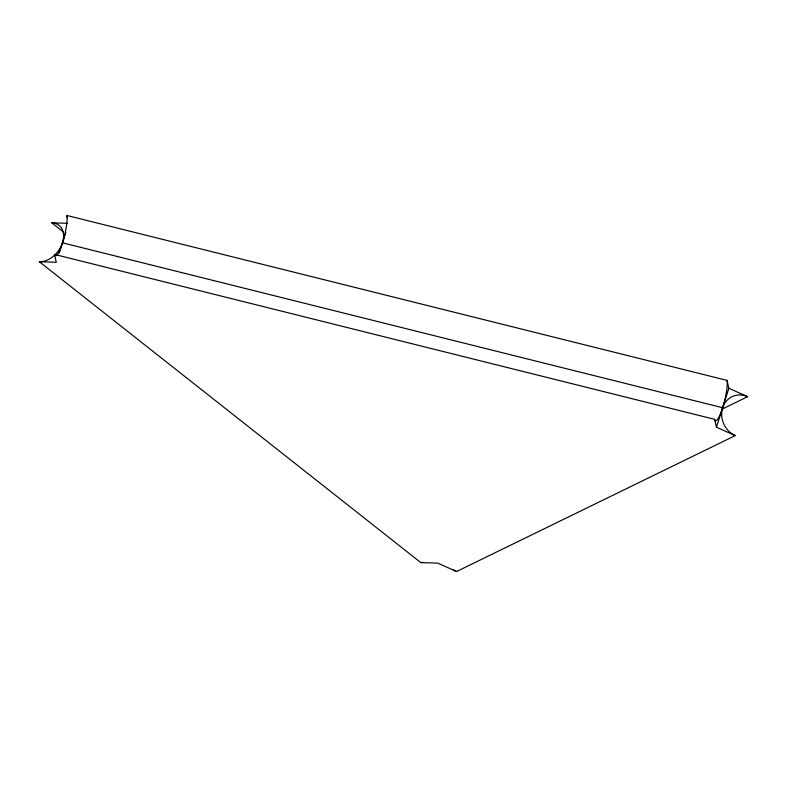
<?xml version="1.0" encoding="UTF-8"?>
<svg xmlns="http://www.w3.org/2000/svg" width="787" height="787" viewBox="0 0 787 787"><rect width="100%" height="100%" fill="white"/><g stroke="black" fill="none" stroke-linecap="round" stroke-linejoin="round"><path stroke-width="1.18" d="M59.212 253.119L65.793 232.509M728.86 388.266L747.65 396.668A21.623 19.331 64 0 0 722.643 407.735L62.498 242.809A21.623 15.396 -51.7 0 1 39.35 261.756L420.829 562.607L437.769 563.128L456.558 571.539L735.225 435.605L716.436 427.203L728.86 388.266L727.001 380.387L66.856 215.461A21.623 3.935 -76 0 1 64.042 237.507A21.623 3.935 -76 0 1 56.192 255.726M722.318 409.024L747.65 396.668M420.829 562.607L423.062 562.292M62.498 242.809A21.623 15.396 -51.7 0 0 51.775 222.819L67.505 223.311M39.35 261.756L56.29 262.278L54.431 254.398L714.576 419.323L716.436 427.203M51.775 222.819L63.334 231.939M66.856 215.461L67.387 217.714M735.225 435.605A21.623 19.331 64 0 1 722.643 407.735A21.623 3.935 -76 0 0 727.001 380.387M722.643 407.735A21.623 3.935 -76 0 1 714.576 419.323M55.129 255.775A21.623 3.935 -76 0 1 54.431 254.398M456.558 571.539A21.623 19.331 64 0 1 452.781 569.355"/></g></svg>
